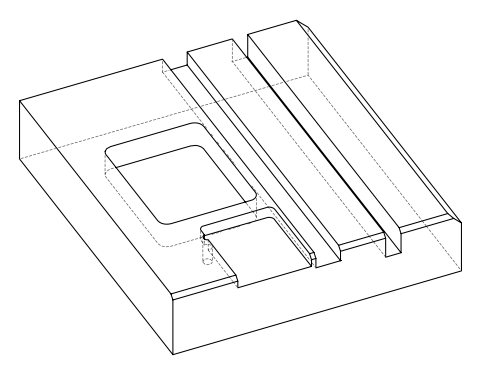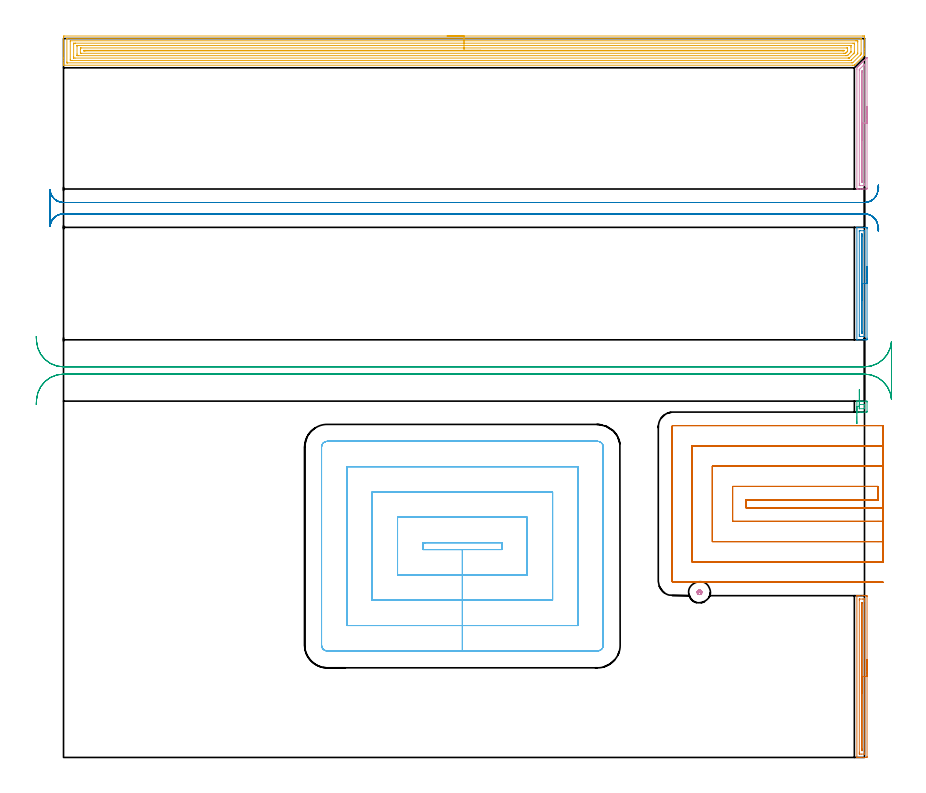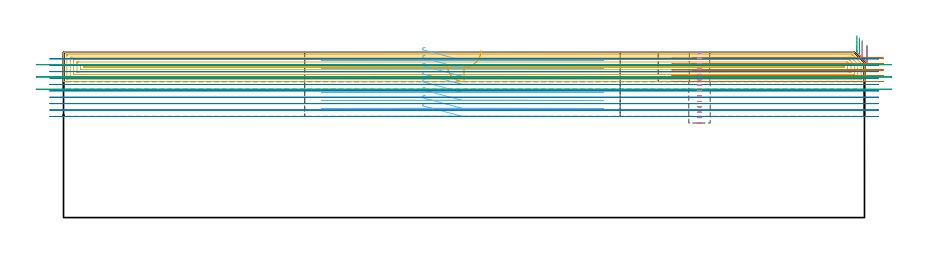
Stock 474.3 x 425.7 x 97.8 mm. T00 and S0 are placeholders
(PLAN: 10 operations, 4 tool changes, 106.5 min)
(1 AREA_MILL | FG_CHAMFER_SURFACE | UGT0205_001 | 2.45 min | 1793 mm3)
(2 AREA_MILL_1 | FG_CHAMFER_SURFACE_1 | UGT0205_001 | 1.75 min | 1345 mm3)
(3 AREA_MILL_2 | FG_CHAMFER_SURFACE_2 | UGT0205_001 | 0.31 min | 253 mm3)
(4 AREA_MILL_3 | FG_CHAMFER_SURFACE_3 | UGT0205_001 | 1.95 min | 1539 mm3)
(5 AREA_MILL_4 | FG_CHAMFER_SURFACE_4 | UGT0205_001 | 26.7 min | 70831 mm3)
(6 MILL_RECTANGULAR_POCKET | POCKET_RECTANGULAR_STRAIGHT | UGT0201_094 | Follow Part, ap 5, ae 75% | 29.24 min | 1014520 mm3)
(7 MILL_SLOT | SLOT_PARTIAL_RECTANGULAR | NXT0201_012 | Follow Part, ap 4, ae 75% | 16.18 min | 227556 mm3)
(8 MILL_RECTANGULAR_SLOT | SLOT_RECTANGULAR | NXT0201_012 | Follow Part, ap 4, ae 75% | 20.62 min | 407856 mm3)
(9 MILL_RECTANGULAR_SLOT_1 | SLOT_RECTANGULAR_1 | UGT0201_004 | Follow Part, ap 8, ae 75% | 6.56 min | 375421 mm3)
(10 MILL_BLIND_HOLE_FROM_SOLID_MATERIAL | STEP1POCKET | NXT0201_010 | Spiral | 0.73 min | 3680 mm3)
(TOOL UGT0205_001 | Chamfer Mill 20 x 3 x 45 deg. | D20 FL50 Z2)
(TOOL UGT0201_094 | End mill 20 mm | D20 FL38 Z4)
(TOOL NXT0201_012 | ENDMILL 16mm [2P460-1600-NA 1630] | D16 FL38 Z6)
(TOOL UGT0201_004 | End Mill 32 mm | D32 FL53 Z6)
(TOOL NXT0201_010 | ENDMILL 10mm [2P460-1000-NA 1630] | D10 FL30 Z6)
(OP 1 AREA_MILL)
G17 G21 G94 G90
T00 M6
G54
G17 G0 G90 X475.8 Y57.9 S1061 M3
G43 Z107.8 H0
Z101.8
G94 G1 Y57.862 Z100.928 F250.
Y57.748 Z100.064
Y57.559 Z99.212
Y57.297 Z98.38
Y56.963 Z97.574
Y56.56 Z96.8
Y56.091 Z96.064
Y55.56 Z95.372
Y54.971 Z94.729
Y54.328 Z94.14
Y53.636 Z93.608
Y52.9 Z93.14
Y52.126 Z92.737
Y51.32 Z92.403
Y50.488 Z92.141
Y49.636 Z91.952
Y48.772 Z91.838
Y47.9 Z91.8
X475.799 Y0.604 Z91.801
X475.796 Y0.228
X475.792 Y0.01 Z91.804
X475.427 Y0. Z92.169
X473.676 Z93.919
X472.235 Z95.362
X471.048 Z96.546
X470.064 Z97.535
X469.93 Y0.002 Z97.662
X469.802 Y0.01 Z97.788
X469.8 Y0.158 Z97.8
Y95.642
X469.802 Y95.79 Z97.788
X469.93 Y95.798 Z97.662
X470.064 Y95.8 Z97.535
X470.428 Z97.172
X471.048 Z96.546
X473.11 Z94.487
X473.676 Z93.919
X474.269 Z93.327
X474.552 Z93.044
X475.145 Z92.451
X475.427 Y95.797 Z92.169
X475.792 Y95.79 Z91.804
X475.797 Y95.572 Z91.801
X475.8 Y95.196 Z91.8
Y47.9
X474.386 Z93.214
Y2.558
X474.385 Y2.389 Z93.215
X474.381 Y2.029 Z93.219
X474.379 Y2.014 Z93.221
X474.354 Y2.009 Z93.246
X474.287 Y2.003 Z93.313
X474.185 Y2.001 Z93.415
X474.058 Y2. Z93.542
X472.306 Z95.294
X471.43 Z96.17
X471.273 Y2.002 Z96.327
X471.245 Y2.005 Z96.355
X471.221 Y2.01 Z96.379
X471.219 Y2.045 Z96.381
X471.215 Y2.219 Z96.385
X471.214 Y2.389 Z96.386
Y3.112
Y93.242
X471.215 Y93.411 Z96.385
X471.219 Y93.771 Z96.381
X471.221 Y93.786 Z96.379
X471.246 Y93.791 Z96.354
X471.313 Y93.797 Z96.287
X471.415 Y93.799 Z96.185
X471.542 Y93.8 Z96.058
X473.294 Z94.306
X474.17 Z93.43
X474.327 Y93.798 Z93.273
X474.355 Y93.795 Z93.245
X474.379 Y93.79 Z93.221
X474.381 Y93.755 Z93.219
X474.385 Y93.581 Z93.215
X474.386 Y93.411 Z93.214
Y92.688
Y47.9
X472.972 Z94.628
X472.971 Y4.892 Z94.629
X472.966 Y4.174 Z94.634
X472.964 Y4.007 Z94.636
X472.8 Z94.8
X472.636 Y4.01 Z94.964
X472.632 Y4.174 Z94.968
X472.629 Y4.348 Z94.971
Y90.908
X472.634 Y91.626 Z94.966
X472.636 Y91.793 Z94.964
X472.8 Z94.8
X472.964 Y91.79 Z94.636
X472.968 Y91.626 Z94.632
X472.971 Y91.452 Z94.629
X472.972 Y47.9 Z94.628
Y47.028 Z94.667
Y46.163 Z94.78
Y45.312 Z94.969
Y44.48 Z95.232
Y43.674 Z95.565
Y42.9 Z95.968
Y42.164 Z96.437
Y41.472 Z96.968
Y40.829 Z97.557
Y40.24 Z98.201
Y39.708 Z98.893
Y39.24 Z99.628
Y38.837 Z100.402
Y38.503 Z101.208
Y38.241 Z102.04
Y38.052 Z102.892
Y37.938 Z103.757
Y37.9 Z104.629
G0 Z107.8
M5
M2
(OP 2 AREA_MILL_1)
G17 G21 G94 G90
T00 M6
G54
G17 G0 G90 X475.8 Y290.6 S1061 M3
G43 Z107.8 H0
Z101.8
G94 G1 Y290.562 Z100.928 F250.
Y290.448 Z100.064
Y290.259 Z99.212
Y289.997 Z98.38
Y289.663 Z97.574
Y289.26 Z96.8
Y288.792 Z96.064
Y288.26 Z95.372
Y287.671 Z94.729
Y287.028 Z94.14
Y286.336 Z93.608
Y285.6 Z93.14
Y284.826 Z92.737
Y284.02 Z92.403
Y283.188 Z92.141
Y282.337 Z91.952
Y281.472 Z91.838
Y280.6 Z91.8
Y248.325
X475.799 Y247.816 Z91.801
X475.794 Y247.445 Z91.802
X475.79 Y247.31 Z91.805
X475.427 Y247.3 Z92.167
X475.062 Z92.533
X474.552 Z93.042
X473.82 Z93.778
X473.676 Z93.922
X470.173 Z97.426
X469.92 Y247.302 Z97.678
X469.803 Y247.31 Z97.79
X469.8 Y247.373 Z97.8
Y313.827
X469.804 Y313.89 Z97.79
X469.922 Y313.9 Z97.676
X473.82 Z93.778
X474.552 Z93.042
X475.062 Z92.533
X475.427 Y313.896 Z92.167
X475.79 Y313.89 Z91.805
X475.794 Y313.755 Z91.802
X475.799 Y313.384 Z91.801
X475.8 Y313.007 Z91.8
Y280.6
X474.386 Z93.214
X474.385 Y249.756 Z93.215
X474.384 Y249.588 Z93.216
X474.382 Y249.409 Z93.218
X474.379 Y249.322 Z93.221
X474.373 Y249.31 Z93.227
X474.326 Y249.306 Z93.274
X474.245 Y249.303 Z93.355
X473.96 Y249.3 Z93.64
X471.924 Z95.676
X471.331 Y249.303 Z96.269
X471.254 Y249.309 Z96.346
X471.221 Y249.313 Z96.379
X471.218 Y249.417 Z96.382
X471.216 Y249.588 Z96.384
X471.214 Y250.306 Z96.386
Y250.474
X471.215 Y311.444 Z96.385
X471.216 Y311.612 Z96.384
X471.218 Y311.791 Z96.382
X471.221 Y311.878 Z96.379
X471.227 Y311.89 Z96.373
X471.274 Y311.894 Z96.326
X471.355 Y311.897 Z96.245
X471.64 Y311.9 Z95.96
X473.676 Z93.924
X474.269 Y311.897 Z93.331
X474.346 Y311.891 Z93.254
X474.379 Y311.887 Z93.221
X474.382 Y311.783 Z93.218
X474.384 Y311.612 Z93.216
X474.386 Y310.894 Z93.214
Y310.726
Y280.6
X472.972 Z94.628
X472.971 Y252.073 Z94.629
X472.966 Y251.36 Z94.634
X472.965 Y251.322 Z94.635
X472.955 Y251.31 Z94.645
X472.919 Y251.305 Z94.681
X472.859 Y251.301 Z94.741
X472.8 Z94.8
X472.741 Y251.304 Z94.859
X472.635 Y251.312 Z94.965
X472.633 Y251.36 Z94.967
X472.63 Y251.532 Z94.97
X472.629 Y252.246 Z94.971
X472.628 Y252.42 Z94.972
X472.629 Y309.127 Z94.971
X472.634 Y309.84 Z94.966
X472.635 Y309.878 Z94.965
X472.645 Y309.89 Z94.955
X472.681 Y309.895 Z94.919
X472.741 Y309.899 Z94.859
X472.8 Z94.8
X472.859 Y309.896 Z94.741
X472.965 Y309.888 Z94.635
X472.967 Y309.84 Z94.633
X472.97 Y309.668 Z94.63
X472.971 Y308.954 Z94.629
X472.972 Y308.78 Z94.628
Y280.6
Y279.728 Z94.667
Y278.864 Z94.78
Y278.012 Z94.969
Y277.18 Z95.232
Y276.374 Z95.565
Y275.6 Z95.968
Y274.864 Z96.437
Y274.172 Z96.968
Y273.529 Z97.557
Y272.94 Z98.201
Y272.409 Z98.893
Y271.94 Z99.628
Y271.537 Z100.402
Y271.203 Z101.208
Y270.941 Z102.04
Y270.752 Z102.892
Y270.638 Z103.757
Y270.6 Z104.628
G0 Z107.8
M5
M2
(OP 3 AREA_MILL_2)
G17 G21 G94 G90
T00 M6
G54
G17 G0 G90 X469.8 Y197.75 S1061 M3
G43 Z107.8 H0
G94 G1 Y197.788 Z106.928 F250.
Y197.902 Z106.063
Y198.091 Z105.212
Y198.353 Z104.38
Y198.687 Z103.574
Y199.09 Z102.8
Y199.558 Z102.064
Y200.09 Z101.372
Y200.679 Z100.729
Y201.322 Z100.139
Y202.014 Z99.608
Y202.75 Z99.14
Y203.524 Z98.737
Y204.33 Z98.403
Y205.162 Z98.141
Y206.014 Z97.952
Y206.878 Z97.838
Y207.75 Z97.8
Y210.867
X469.802 Y210.99 Z97.789
X469.909 Y210.998 Z97.683
X470.023 Y211. Z97.576
X470.696 Z96.903
X471.4 Z96.199
X471.924 Z95.672
X472.186 Z95.411
X472.8 Z94.797
X473.062 Z94.535
X473.676 Z93.918
X475.12 Z92.475
X475.427 Y210.996 Z92.168
X475.792 Y210.99 Z91.804
X475.796 Y210.796 Z91.801
X475.799 Y210.422
Y205.078
X475.796 Y204.704
X475.791 Y204.51 Z91.804
X475.427 Y204.5 Z92.168
X473.676 Z93.918
X473.062 Z94.536
X472.8 Z94.797
X472.186 Z95.411
X471.924 Z95.672
X471.4 Z96.199
X470.023 Z97.576
X469.909 Y204.502 Z97.683
X469.803 Y204.51 Z97.788
X469.8 Y204.633 Z97.8
Y207.75
X471.214 Z96.386
X471.215 Y208.471 Z96.385
X471.217 Y208.641 Z96.383
X471.224 Y208.99 Z96.376
X471.572 Y208.998 Z96.028
X474.198 Y209. Z93.402
X474.331 Y208.999 Z93.269
X474.353 Y208.996 Z93.247
X474.372 Y208.991 Z93.228
X474.379 Y208.968 Z93.221
X474.384 Y208.811 Z93.216
X474.385 Y208.641 Z93.215
Y207.029
X474.383 Y206.859 Z93.217
X474.376 Y206.51 Z93.224
X474.027 Y206.502 Z93.573
X471.402 Y206.5 Z96.198
X471.269 Y206.501 Z96.331
X471.247 Y206.504 Z96.353
X471.228 Y206.509 Z96.372
X471.221 Y206.532 Z96.379
X471.216 Y206.689 Z96.384
X471.215 Y206.859 Z96.385
X471.214 Y207.581 Z96.386
Y207.75
Y208.622 Z96.424
Y209.487 Z96.537
X471.215 Y210.338 Z96.726
Y211.17 Z96.988
Y211.976 Z97.322
Y212.75 Z97.725
Y213.486 Z98.193
Y214.178 Z98.724
Y214.821 Z99.314
Y215.411 Z99.957
Y215.942 Z100.649
Y216.411 Z101.385
Y216.814 Z102.158
Y217.148 Z102.964
X471.216 Y217.41 Z103.796
Y217.599 Z104.648
Y217.713 Z105.513
Y217.751 Z106.384
G0 Z107.8
M5
M2
(OP 4 AREA_MILL_3)
G17 G21 G94 G90
T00 M6
G54
G17 G0 G90 X475.8 Y385.5 S1061 M3
G43 Z107.8 H0
Z101.8
G94 G1 Y385.462 Z100.928 F250.
Y385.348 Z100.064
Y385.159 Z99.212
Y384.897 Z98.38
Y384.563 Z97.574
Y384.16 Z96.8
Y383.692 Z96.064
Y383.16 Z95.372
Y382.571 Z94.729
Y381.928 Z94.14
Y381.236 Z93.608
Y380.5 Z93.14
Y379.726 Z92.737
Y378.92 Z92.403
Y378.088 Z92.141
Y377.236 Z91.952
Y376.372 Z91.838
Y375.5 Z91.8
X475.799 Y337.186 Z91.801
X475.796 Y336.81
X475.792 Y336.61 Z91.804
X475.427 Y336.6 Z92.168
X473.676 Z93.918
X473.075 Z94.522
X472.8 Z94.797
X472.199 Z95.397
X471.924 Z95.672
X471.374 Z96.226
X470.723 Z96.876
X470.43 Z97.169
X470.034 Z97.565
X469.915 Y336.602 Z97.677
X469.802 Y336.61 Z97.788
X469.8 Y336.74 Z97.8
Y407.577
X469.806 Y408.401 Z97.792
X469.869 Y408.468 Z97.729
X470.173 Y408.775 Z97.423
X470.313 Y408.914 Z97.285
X470.468 Y409.069 Z97.13
X470.61 Y409.213 Z96.985
X470.758 Y409.359 Z96.84
X470.898 Y409.499 Z96.699
X471.048 Y409.651 Z96.547
X471.204 Y409.805 Z96.394
X471.329 Y409.93 Z96.269
X471.486 Y410.089 Z96.109
X471.996 Y410.596 Z95.604
X472.243 Y410.844 Z95.355
X472.362 Y410.964 Z95.234
X472.693 Y411.293 Z94.907
X472.919 Y411.519 Z94.681
X473.134 Y411.735 Z94.464
X473.238 Y411.84 Z94.358
X473.676 Y412.276 Z93.923
X474.114 Y412.716 Z93.482
X474.323 Y412.923 Z93.276
X474.359 Y412.959 Z93.241
X474.99 Y413.591 Z92.607
X475.192 Y413.792 Z92.408
X475.214 Y413.814 Z92.386
X475.687 Y414.288 Z91.912
X475.794 Y414.382 Z91.805
X475.796 Y414.361 Z91.804
X475.8 Y414.176 Z91.8
Y375.5
X474.386 Z93.214
Y339.859
X474.385 Y339.137 Z93.215
X474.383 Y338.968 Z93.217
X474.379 Y338.616 Z93.221
X474.032 Y338.605 Z93.568
X473.676 Y338.602 Z93.924
X473.161 Y338.6 Z94.439
X471.924 Z95.676
X471.409 Z96.191
X471.27 Y338.603 Z96.33
X471.247 Y338.605 Z96.353
X471.227 Y338.609 Z96.373
X471.221 Y338.636 Z96.379
X471.217 Y338.796 Z96.383
X471.215 Y338.968 Z96.385
X471.214 Y339.69 Z96.386
X471.215 Y407.047 Z96.385
X471.216 Y407.228 Z96.384
X471.219 Y407.318 Z96.381
X471.221 Y407.358 Z96.379
X471.241 Y407.381 Z96.359
X471.429 Y407.577 Z96.171
X473.676 Y409.826 Z93.924
X474.1 Y410.25 Z93.5
X474.188 Y410.336 Z93.412
X474.332 Y410.474 Z93.268
X474.374 Y410.512 Z93.226
X474.379 Y410.426 Z93.221
X474.383 Y410.25 Z93.217
X474.385 Y410.064 Z93.215
X474.386 Y375.5 Z93.214
X472.972 Z94.628
X472.971 Y341.466 Z94.629
X472.97 Y340.75 Z94.63
X472.969 Y340.663 Z94.631
X472.965 Y340.621 Z94.635
X472.963 Y340.61 Z94.637
X472.943 Y340.605 Z94.657
X472.8 Y340.603 Z94.8
X472.653 Y340.607 Z94.947
X472.638 Y340.61 Z94.962
X472.635 Y340.617 Z94.965
X472.631 Y340.645 Z94.969
X472.629 Y340.692 Z94.971
Y340.75
Y405.969
X472.632 Y406.144 Z94.968
X472.636 Y406.26 Z94.964
X472.641 Y406.33 Z94.959
X472.664 Y406.355 Z94.936
X472.8 Y406.493 Z94.8
X472.898 Y406.587 Z94.702
X472.965 Y406.552 Z94.635
X472.967 Y406.517 Z94.633
X472.971 Y405.795 Z94.629
Y405.621
X472.972 Y375.5 Z94.628
Y374.628 Z94.667
Y373.764 Z94.78
Y372.912 Z94.969
Y372.08 Z95.232
Y371.274 Z95.565
Y370.5 Z95.968
Y369.764 Z96.437
Y369.072 Z96.968
Y368.429 Z97.557
Y367.84 Z98.201
Y367.309 Z98.893
Y366.84 Z99.628
Y366.437 Z100.402
Y366.103 Z101.208
Y365.841 Z102.04
Y365.652 Z102.892
Y365.538 Z103.757
Y365.5 Z104.628
G0 Z107.8
M5
M2
(OP 5 AREA_MILL_4)
G17 G21 G94 G90
T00 M6
G54
G17 G0 G90 X227.15 Y427.2 S1061 M3
G43 Z107.8 H0
Z90.5
G94 G1 X227.188 Z89.628 F250.
X227.302 Z88.763
X227.491 Z87.912
X227.753 Z87.08
X228.087 Z86.274
X228.49 Z85.5
X228.958 Z84.764
X229.49 Z84.072
X230.079 Z83.429
X230.722 Z82.84
X231.414 Z82.308
X232.15 Z81.84
X232.924 Z81.437
X233.73 Z81.103
X234.562 Z80.841
X235.414 Z80.652
X236.278 Z80.538
X237.15 Z80.5
X473.056
X473.67 Y427.199 Z80.501
X474.277 Y427.194 Z80.504
X474.293 Y427.192 Z80.506
X474.297 Y426.587 Z81.111
X474.3 Y425.958 Z81.74
Y419.443 Z88.252
Y418.023 Z89.674
X474.299 Y416.235 Z91.459
X474.29 Y415.898 Z91.801
X474.266 Y415.871 Z91.828
X474.117 Y415.717 Z91.982
X468.467 Y410.067 Z97.633
X468.305 Y409.906 Z97.794
X468.3 Y409.905 Z97.795
X467.41 Y409.9 Z97.8
X0.183
X0.01 Y409.903 Z97.788
X0.004 Y409.936 Z97.756
X0.002 Y409.967 Z97.724
X0. Y410.402 Z97.298
Y410.675 Z97.025
Y411.406 Z96.289
Y412.665 Z95.032
Y414.085 Z93.611
Y426.587 Z81.111
X0.002 Y426.853 Z80.845
X0.01 Y427.192 Z80.506
X0.349 Y427.199 Z80.499
X237.15 Y427.2 Z80.5
Y425.786 Z81.914
X471.881
X471.973 Y425.785 Z81.915
X472.157 Y425.782 Z81.918
X472.276 Y425.779 Z81.921
X472.291 Y425.768 Z81.932
X472.293 Y425.753 Z81.947
X472.296 Y425.694 Z82.006
X472.3 Y425.276 Z82.424
X472.299 Y417.24 Z90.46
X472.296 Y416.764 Z90.936
X472.292 Y416.354 Z91.346
X471.881 Y415.931 Z91.769
X471.851 Y415.901 Z91.799
X467.383 Y411.434 Z96.266
X467.352 Y411.406 Z96.294
X467.247 Y411.321 Z96.379
X466.608 Y411.314 Z96.386
X2.419
X2.327 Y411.315 Z96.385
X2.143 Y411.318 Z96.382
X2.024 Y411.321 Z96.379
X2.009 Y411.332 Z96.368
X2.007 Y411.347 Z96.353
X2.004 Y411.406 Z96.294
X2. Y411.824 Z95.876
X2.001 Y425.694 Z82.006
X2.003 Y425.746 Z81.954
X2.006 Y425.771 Z81.929
X2.008 Y425.778 Z81.922
X2.051 Y425.78 Z81.92
X2.235 Y425.785 Z81.915
X2.327 Y425.786 Z81.914
X2.419
X237.15
Y424.372 Z83.328
X469.199 Y424.371 Z83.329
X469.63
X470.093 Y424.367 Z83.333
X470.246 Y424.365 Z83.335
X470.29 Y424.357 Z83.343
X470.294 Y424.252 Z83.448
X470.298 Y424.115 Z83.585
X470.299 Y423.908 Z83.792
X470.3 Y423.701 Z83.999
X470.299 Y417.107 Z90.593
X470.297 Y416.936 Z90.764
X470.293 Y416.85 Z90.85
X470.29 Y416.809 Z90.891
X470.254 Y416.764 Z90.936
X470.177 Y416.68 Z91.02
X470.093 Y416.593 Z91.107
X466.516 Y413.016 Z94.684
X466.271 Y412.78 Z94.92
X466.234 Y412.746 Z94.954
X466.192 Y412.735 Z94.965
X466.082 Y412.733 Z94.967
X465.622 Y412.73 Z94.97
X465.192 Y412.729 Z94.971
X464.728 Y412.728 Z94.972
X5.101 Y412.729 Z94.971
X4.67 Y412.73 Z94.97
X4.207 Y412.733 Z94.967
X4.054 Y412.735 Z94.965
X4.01 Y412.743 Z94.957
X4.006 Y412.848 Z94.852
X4.002 Y412.985 Z94.715
X4.001 Y413.192 Z94.508
X4. Y413.399 Z94.301
X4.001 Y423.908 Z83.792
X4.002 Y424.113 Z83.587
X4.01 Y424.321 Z83.379
X4.013 Y424.365 Z83.335
X4.034 Y424.367 Z83.333
X4.091 Y424.369 Z83.331
X4.207 Y424.371 Z83.329
X237.15 Y424.372 Z83.328
Y422.957 Z84.743
X467.468
X468.252 Y422.95 Z84.75
X468.29 Y422.948 Z84.752
X468.294 Y422.899 Z84.801
X468.297 Y422.789 Z84.911
X468.299 Y422.568 Z85.132
X468.3 Y422.127 Z85.573
Y417.662 Z90.038
X468.298 Y417.435 Z90.265
X468.294 Y417.324 Z90.376
X468.29 Y417.27 Z90.43
X468.267 Y417.228 Z90.472
X468.057 Y417.011 Z90.689
X467.815 Y416.764 Z90.936
X467.613 Y416.562 Z91.138
X465.622 Y414.57 Z93.13
X465.379 Y414.328 Z93.372
X465.284 Y414.235 Z93.465
X465.224 Y414.18 Z93.52
X465.192 Y414.152 Z93.548
X465.145 Y414.15 Z93.55
X464.728 Y414.143 Z93.557
X464.67
X6.832
X6.048 Y414.15 Z93.55
X6.01 Y414.152 Z93.548
X6.006 Y414.201 Z93.499
X6.003 Y414.311 Z93.389
X6.001 Y414.532 Z93.168
X6. Y414.973 Z92.727
X6.001 Y422.566 Z85.134
X6.003 Y422.788 Z84.912
X6.006 Y422.899 Z84.801
X6.01 Y422.948 Z84.752
X6.06 Y422.951 Z84.749
X6.89 Y422.957 Z84.743
X6.947
X237.15
Y421.543 Z86.157
X465.307
X465.622 Y421.542 Z86.158
X466.206 Y421.539 Z86.161
X466.268 Y421.536 Z86.164
X466.29 Y421.524 Z86.176
X466.296 Y421.448 Z86.252
X466.298 Y421.229 Z86.471
X466.3 Y420.552 Z87.148
X466.298 Y417.875 Z89.825
X466.294 Y417.765 Z89.935
X466.29 Y417.713 Z89.987
X466.248 Y417.657 Z90.043
X465.938 Y417.341 Z90.359
X465.622 Y417.02 Z90.68
X464.599 Y415.999 Z91.701
X464.467 Y415.871 Z91.829
X464.142 Y415.563 Z92.137
X463.833 Y415.561 Z92.139
X463.253 Y415.558 Z92.142
X8.993 Y415.557 Z92.143
X8.678 Y415.558 Z92.142
X8.094 Y415.561 Z92.139
X8.032 Y415.564 Z92.136
X8.01 Y415.576 Z92.124
X8.004 Y415.652 Z92.048
X8.002 Y415.871 Z91.829
X8. Y416.548 Z91.152
Y421.229 Z86.471
X8.002 Y421.398 Z86.302
X8.005 Y421.483 Z86.217
X8.01 Y421.524 Z86.176
X8.015 Y421.536 Z86.164
X8.05 Y421.537 Z86.163
X8.365 Y421.542 Z86.158
X8.678 Y421.543 Z86.157
X9.258
X237.15
Y420.129 Z87.571
X463.833
X464.042 Y420.128 Z87.572
X464.212 Y420.125 Z87.575
X464.289 Y420.122 Z87.578
X464.292 Y420.077 Z87.623
X464.299 Y419.872 Z87.828
Y418.55 Z89.15
X464.297 Y418.317 Z89.383
X464.292 Y418.201 Z89.499
X464.287 Y418.147 Z89.553
X464.264 Y418.12 Z89.58
X463.833 Y417.681 Z90.019
X463.809 Y417.657 Z90.043
X463.372 Y417.225 Z90.475
X463.222 Y417.081 Z90.619
X463.106 Y416.978 Z90.722
X462.939 Y416.975 Z90.725
X462.731 Y416.972 Z90.728
X462.045 Y416.971 Z90.729
X461.838
X10.467
X10.258 Y416.972 Z90.728
X10.088 Y416.975 Z90.725
X10.011 Y416.978 Z90.722
X10.008 Y417.023 Z90.677
X10.001 Y417.229 Z90.471
X10. Y419.443 Z88.257
X10.001 Y419.908 Z87.792
X10.007 Y420.064 Z87.636
X10.01 Y420.115 Z87.585
X10.039 Y420.122 Z87.578
X10.123 Y420.125 Z87.575
X10.467 Y420.128 Z87.572
X237.15 Y420.129 Z87.571
Y418.715 Z88.985
X461.151
X461.881 Y418.713 Z88.987
X462.045 Y418.711 Z88.989
X462.209 Y418.708 Z88.992
X462.29 Y418.697 Z89.003
Y418.635 Z89.065
X462.278 Y418.587 Z89.113
X462.246 Y418.55 Z89.15
X462.147 Y418.449 Z89.251
X462.109 Y418.415 Z89.285
X462.081 Y418.392 Z89.308
X461.151 Y418.386 Z89.314
X13.149 Y418.385 Z89.315
X12.419 Y418.387 Z89.313
X12.255 Y418.389 Z89.311
X12.091 Y418.392 Z89.308
X12.01 Y418.403 Z89.297
X12.006 Y418.465 Z89.235
X12.005 Y418.55 Z89.15
X12.008 Y418.677 Z89.023
X12.01 Y418.703 Z88.997
X12.037 Y418.708 Z88.992
X12.093 Y418.711 Z88.989
X12.255 Y418.713 Z88.987
X12.984 Y418.715 Z88.985
X237.15
X238.022 Z89.023
X238.886 Z89.137
X239.738 Z89.326
X240.57 Z89.588
X241.376 Z89.922
X242.15 Z90.325
X242.886 Z90.794
X243.578 Z91.325
X244.221 Z91.914
X244.81 Z92.557
X245.342 Z93.25
X245.81 Z93.985
X246.213 Z94.759
X246.547 Z95.565
X246.809 Z96.397
X246.998 Z97.249
X247.112 Z98.114
X247.15 Z98.985
G0 Z107.8
M5
M2
(OP 6 MILL_RECTANGULAR_POCKET)
G17 G21 G94 G90
T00 M6
G54
G17 G0 G90 X214.177 Y127.2 S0 M3
G43 Z107.8 H0
Z100.8
G94 G1 X212.8 Z100.431 F250.
Y123.1 Z99.332
X236.2 Z93.062
X259.6 F500.
Y127.2
X212.8
Y123.1
X236.2
Y108.1
X274.6
Y142.2
X197.8
Y108.1
X236.2
Y93.1
X289.6
Y157.2
X182.8
Y93.1
X236.2
Y78.1
X304.6
Y172.2
X167.8
Y78.1
X236.2
Y63.1
X316.2
G3 X319.6 Y66.5 R3.4
G1 Y183.8
G3 X316.2 Y187.2 R3.4
G1 X156.2
G3 X152.8 Y183.8 R3.4
G1 Y66.5
G3 X156.2 Y63.1 R3.4
G1 X236.2
X237.2
G0 X214.177 Y127.2 Z96.062
G1 X212.8 Z95.694 F250.
Y123.1 Z94.595
X236.2 Z88.325
X259.6 F500.
Y127.2
X212.8
Y123.1
X236.2
Y108.1
X274.6
Y142.2
X197.8
Y108.1
X236.2
Y93.1
X289.6
Y157.2
X182.8
Y93.1
X236.2
Y78.1
X304.6
Y172.2
X167.8
Y78.1
X236.2
Y63.1
X316.2
G3 X319.6 Y66.5 R3.4
G1 Y183.8
G3 X316.2 Y187.2 R3.4
G1 X156.2
G3 X152.8 Y183.8 R3.4
G1 Y66.5
G3 X156.2 Y63.1 R3.4
G1 X236.2
X237.2
G0 X214.177 Y127.2 Z91.325
G1 X212.8 Z90.956 F250.
Y123.1 Z89.857
X236.2 Z83.587
X259.6 F500.
Y127.2
X212.8
Y123.1
X236.2
Y108.1
X274.6
Y142.2
X197.8
Y108.1
X236.2
Y93.1
X289.6
Y157.2
X182.8
Y93.1
X236.2
Y78.1
X304.6
Y172.2
X167.8
Y78.1
X236.2
Y63.1
X316.2
G3 X319.6 Y66.5 R3.4
G1 Y183.8
G3 X316.2 Y187.2 R3.4
G1 X156.2
G3 X152.8 Y183.8 R3.4
G1 Y66.5
G3 X156.2 Y63.1 R3.4
G1 X236.2
X237.2
G0 X214.177 Y127.2 Z86.587
G1 X212.8 Z86.219 F250.
Y123.1 Z85.12
X236.2 Z78.85
X259.6 F500.
Y127.2
X212.8
Y123.1
X236.2
Y108.1
X274.6
Y142.2
X197.8
Y108.1
X236.2
Y93.1
X289.6
Y157.2
X182.8
Y93.1
X236.2
Y78.1
X304.6
Y172.2
X167.8
Y78.1
X236.2
Y63.1
X316.2
G3 X319.6 Y66.5 R3.4
G1 Y183.8
G3 X316.2 Y187.2 R3.4
G1 X156.2
G3 X152.8 Y183.8 R3.4
G1 Y66.5
G3 X156.2 Y63.1 R3.4
G1 X236.2
X237.2
G0 X214.177 Y127.2 Z81.85
G1 X212.8 Z81.481 F250.
Y123.1 Z80.382
X236.2 Z74.112
X259.6 F500.
Y127.2
X212.8
Y123.1
X236.2
Y108.1
X274.6
Y142.2
X197.8
Y108.1
X236.2
Y93.1
X289.6
Y157.2
X182.8
Y93.1
X236.2
Y78.1
X304.6
Y172.2
X167.8
Y78.1
X236.2
Y63.1
X316.2
G3 X319.6 Y66.5 R3.4
G1 Y183.8
G3 X316.2 Y187.2 R3.4
G1 X156.2
G3 X152.8 Y183.8 R3.4
G1 Y66.5
G3 X156.2 Y63.1 R3.4
G1 X236.2
X237.2
G0 X214.177 Y127.2 Z77.112
G1 X212.8 Z76.744 F250.
Y123.1 Z75.645
X236.2 Z69.375
X259.6 F500.
Y127.2
X212.8
Y123.1
X236.2
Y108.1
X274.6
Y142.2
X197.8
Y108.1
X236.2
Y93.1
X289.6
Y157.2
X182.8
Y93.1
X236.2
Y78.1
X304.6
Y172.2
X167.8
Y78.1
X236.2
Y63.1
X316.2
G3 X319.6 Y66.5 R3.4
G1 Y183.8
G3 X316.2 Y187.2 R3.4
G1 X156.2
G3 X152.8 Y183.8 R3.4
G1 Y66.5
G3 X156.2 Y63.1 R3.4
G1 X236.2
X237.2
G0 X214.177 Y127.2 Z72.375
G1 X212.8 Z72.006 F250.
Y123.1 Z70.908
X236.2 Z64.637
X259.6 F500.
Y127.2
X212.8
Y123.1
X236.2
Y108.1
X274.6
Y142.2
X197.8
Y108.1
X236.2
Y93.1
X289.6
Y157.2
X182.8
Y93.1
X236.2
Y78.1
X304.6
Y172.2
X167.8
Y78.1
X236.2
Y63.1
X316.2
G3 X319.6 Y66.5 R3.4
G1 Y183.8
G3 X316.2 Y187.2 R3.4
G1 X156.2
G3 X152.8 Y183.8 R3.4
G1 Y66.5
G3 X156.2 Y63.1 R3.4
G1 X236.2
X237.2
G0 X214.177 Y127.2 Z67.637
G1 X212.8 Z67.269 F250.
Y123.1 Z66.17
X236.2 Z59.9
X259.6 F500.
Y127.2
X212.8
Y123.1
X236.2
Y108.1
X274.6
Y142.2
X197.8
Y108.1
X236.2
Y93.1
X289.6
Y157.2
X182.8
Y93.1
X236.2
Y78.1
X304.6
Y172.2
X167.8
Y78.1
X236.2
Y63.1
X316.2
G3 X319.6 Y66.5 R3.4
G1 Y183.8
G3 X316.2 Y187.2 R3.4
G1 X156.2
G3 X152.8 Y183.8 R3.4
G1 Y66.5
G3 X156.2 Y63.1 R3.4
G1 X236.2
X237.2
G0 Z107.8
M5
M2
(OP 7 MILL_SLOT)
G17 G21 G94 G90
T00 M6
G54
G17 G0 G90 X485.3 Y147.8 S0 M3
G43 Z107.8 H1
Z94.36
G94 G1 X482.3 F250.
X404.2 F500.
Y152.5
X482.3
Y160.5
X396.2
Y139.8
X482.3
X485.3 F250.
Y172.5
X482.3
X384.2 F500.
Y127.8
X482.3
X485.3 F250.
Y184.5
X482.3
X372.2 F500.
Y115.8
X482.3
X485.3 F250.
Y196.5
X482.3
X361. F500.
G3 X360.2 Y195.7 R0.8
G1 Y104.6
G3 X361. Y103.8 R0.8
G1 X482.3
X485.3 F250.
G0 Y147.8 Z90.92
G1 X482.3
X404.2 F500.
Y152.5
X482.3
Y160.5
X396.2
Y139.8
X482.3
X485.3 F250.
Y172.5
X482.3
X384.2 F500.
Y127.8
X482.3
X485.3 F250.
Y184.5
X482.3
X372.2 F500.
Y115.8
X482.3
X485.3 F250.
Y196.5
X482.3
X361. F500.
G3 X360.2 Y195.7 R0.8
G1 Y104.6
G3 X361. Y103.8 R0.8
G1 X482.3
X485.3 F250.
G0 Y147.8 Z87.48
G1 X482.3
X404.2 F500.
Y152.5
X482.3
Y160.5
X396.2
Y139.8
X482.3
X485.3 F250.
Y172.5
X482.3
X384.2 F500.
Y127.8
X482.3
X485.3 F250.
Y184.5
X482.3
X372.2 F500.
Y115.8
X482.3
X485.3 F250.
Y196.5
X482.3
X361. F500.
G3 X360.2 Y195.7 R0.8
G1 Y104.6
G3 X361. Y103.8 R0.8
G1 X482.3
X485.3 F250.
G0 Y147.8 Z84.04
G1 X482.3
X404.2 F500.
Y152.5
X482.3
Y160.5
X396.2
Y139.8
X482.3
X485.3 F250.
Y172.5
X482.3
X384.2 F500.
Y127.8
X482.3
X485.3 F250.
Y184.5
X482.3
X372.2 F500.
Y115.8
X482.3
X485.3 F250.
Y196.5
X482.3
X361. F500.
G3 X360.2 Y195.7 R0.8
G1 Y104.6
G3 X361. Y103.8 R0.8
G1 X482.3
X485.3 F250.
G0 Y147.8 Z80.6
G1 X482.3
X404.2 F500.
Y152.5
X482.3
Y160.5
X396.2
Y139.8
X482.3
X485.3 F250.
Y172.5
X482.3
X384.2 F500.
Y127.8
X482.3
X485.3 F250.
Y184.5
X482.3
X372.2 F500.
Y115.8
X482.3
X485.3 F250.
Y196.5
X482.3
X361. F500.
G3 X360.2 Y195.7 R0.8
G1 Y104.6
G3 X361. Y103.8 R0.8
G1 X482.3
X485.3 F250.
G0 Z107.8
M5
M2
(OP 8 MILL_RECTANGULAR_SLOT)
G17 G21 G94 G90
T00 M6
G54
G17 G0 G90 X482.773 Y337.697 S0 M3
G43 Z107.8 H1
Z94.01
G94 G1 X482.089 Y334.776 F250.
G2 X474.3 Y328.6 R8. F500.
G1 X0.
G2 X-7.97 Y335.908 R8.
G1 X-8.
Y314.592
X-7.97
G2 X0. Y321.9 R8.
G1 X474.3
G2 X482.089 Y315.724 R8.
G1 X482.773 Y312.803 F250.
G0 X482.53 Y338.896 Z90.22
G1 X482.27 Y335.908
G2 X474.3 Y328.6 R8. F500.
G1 X0.
G2 X-7.97 Y335.908 R8.
G1 X-8.
Y314.592
X-7.97
G2 X0. Y321.9 R8.
G1 X474.3
G2 X482.27 Y314.592 R8.
G1 X482.53 Y311.604 F250.
G0 Y338.896 Z86.43
G1 X482.27 Y335.908
G2 X474.3 Y328.6 R8. F500.
G1 X0.
G2 X-7.97 Y335.908 R8.
G1 X-8.
Y314.592
X-7.97
G2 X0. Y321.9 R8.
G1 X474.3
G2 X482.27 Y314.592 R8.
G1 X482.53 Y311.604 F250.
G0 Y338.896 Z82.64
G1 X482.27 Y335.908
G2 X474.3 Y328.6 R8. F500.
G1 X0.
G2 X-7.97 Y335.908 R8.
G1 X-8.
Y314.592
X-7.97
G2 X0. Y321.9 R8.
G1 X474.3
G2 X482.27 Y314.592 R8.
G1 X482.53 Y311.604 F250.
G0 Y338.896 Z78.85
G1 X482.27 Y335.908
G2 X474.3 Y328.6 R8. F500.
G1 X0.
G2 X-7.97 Y335.908 R8.
G1 X-8.
Y314.592
X-7.97
G2 X0. Y321.9 R8.
G1 X474.3
G2 X482.27 Y314.592 R8.
G1 X482.53 Y311.604 F250.
G0 Y338.896 Z75.06
G1 X482.27 Y335.908
G2 X474.3 Y328.6 R8. F500.
G1 X0.
G2 X-7.97 Y335.908 R8.
G1 X-8.
Y314.592
X-7.97
G2 X0. Y321.9 R8.
G1 X474.3
G2 X482.27 Y314.592 R8.
G1 X482.53 Y311.604 F250.
G0 Y338.896 Z71.27
G1 X482.27 Y335.908
G2 X474.3 Y328.6 R8. F500.
G1 X0.
G2 X-7.97 Y335.908 R8.
G1 X-8.
Y314.592
X-7.97
G2 X0. Y321.9 R8.
G1 X474.3
G2 X482.27 Y314.592 R8.
G1 X482.53 Y311.604 F250.
G0 Y338.896 Z67.48
G1 X482.27 Y335.908
G2 X474.3 Y328.6 R8. F500.
G1 X0.
G2 X-7.97 Y335.908 R8.
G1 X-8.
Y314.592
X-7.97
G2 X0. Y321.9 R8.
G1 X474.3
G2 X482.27 Y314.592 R8.
G1 X482.53 Y311.604 F250.
G0 Y338.896 Z63.69
G1 X482.27 Y335.908
G2 X474.3 Y328.6 R8. F500.
G1 X0.
G2 X-7.97 Y335.908 R8.
G1 X-8.
Y314.592
X-7.97
G2 X0. Y321.9 R8.
G1 X474.3
G2 X482.27 Y314.592 R8.
G1 X482.53 Y311.604 F250.
G0 Y338.896 Z59.9
G1 X482.27 Y335.908
G2 X474.3 Y328.6 R8. F500.
G1 X0.
G2 X-7.97 Y335.908 R8.
G1 X-8.
Y314.592
X-7.97
G2 X0. Y321.9 R8.
G1 X474.3
G2 X482.27 Y314.592 R8.
G1 X482.53 Y311.604 F250.
G0 Z107.8
M5
M2
(OP 9 MILL_RECTANGULAR_SLOT_1)
G17 G21 G94 G90
T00 M6
G54
G17 G0 G90 X-16.154 Y208.985 S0 M3
G43 Z107.8 H0
Z90.533
G94 G1 X-15.97 Y211.979 F250.
G2 X0. Y227. R16. F500.
G1 X474.3
G2 X490.27 Y211.98 R16.
G1 X490.3
Y246.32
X490.27
G2 X474.3 Y231.3 R16.
G1 X0.
G2 X-15.97 Y246.321 R16.
G1 X-16.154 Y249.315 F250.
G0 Y208.985 Z83.267
G1 X-15.97 Y211.979
G2 X0. Y227. R16. F500.
G1 X474.3
G2 X490.27 Y211.98 R16.
G1 X490.3
Y246.32
X490.27
G2 X474.3 Y231.3 R16.
G1 X0.
G2 X-15.97 Y246.321 R16.
G1 X-16.154 Y249.315 F250.
G0 Y208.985 Z76.
G1 X-15.97 Y211.979
G2 X0. Y227. R16. F500.
G1 X474.3
G2 X490.27 Y211.98 R16.
G1 X490.3
Y246.32
X490.27
G2 X474.3 Y231.3 R16.
G1 X0.
G2 X-15.97 Y246.321 R16.
G1 X-16.154 Y249.315 F250.
G0 Z107.8
M5
M2
(OP 10 MILL_BLIND_HOLE_FROM_SOLID_MATERIAL)
G17 G21 G94 G90
T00 M6
G54
G17 G0 G90 X376.6 Y97.8 S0 M3
G43 Z107.8 H1
Z97.6
G94 G3 X377.233 Y98.517 R0.638 F250.
X376.431 Y99.139 R0.717
X375.261 Y97.631 R1.35
X376.431 Y99.139 R-1.35
X375.846 Y98.385 R0.675
X376.6 Y97.8 R0.675
G0 Z94.4
G3 X377.233 Y98.517 R0.638
X376.431 Y99.139 R0.717
X375.261 Y97.631 R1.35
X376.431 Y99.139 R-1.35
X375.846 Y98.385 R0.675
X376.6 Y97.8 R0.675
G0 Z91.2
G3 X377.233 Y98.517 R0.638
X376.431 Y99.139 R0.717
X375.261 Y97.631 R1.35
X376.431 Y99.139 R-1.35
X375.846 Y98.385 R0.675
X376.6 Y97.8 R0.675
G0 Z88.
G3 X377.233 Y98.517 R0.638
X376.431 Y99.139 R0.717
X375.261 Y97.631 R1.35
X376.431 Y99.139 R-1.35
X375.846 Y98.385 R0.675
X376.6 Y97.8 R0.675
G0 Z84.8
G3 X377.233 Y98.517 R0.638
X376.431 Y99.139 R0.717
X375.261 Y97.631 R1.35
X376.431 Y99.139 R-1.35
X375.846 Y98.385 R0.675
X376.6 Y97.8 R0.675
G0 Z81.6
G3 X377.233 Y98.517 R0.638
X376.431 Y99.139 R0.717
X375.261 Y97.631 R1.35
X376.431 Y99.139 R-1.35
X375.846 Y98.385 R0.675
X376.6 Y97.8 R0.675
G0 Z78.4
G3 X377.233 Y98.517 R0.638
X376.431 Y99.139 R0.717
X375.261 Y97.631 R1.35
X376.431 Y99.139 R-1.35
X375.846 Y98.385 R0.675
X376.6 Y97.8 R0.675
G0 Z75.2
G3 X377.233 Y98.517 R0.638
X376.431 Y99.139 R0.717
X375.261 Y97.631 R1.35
X376.431 Y99.139 R-1.35
X375.846 Y98.385 R0.675
X376.6 Y97.8 R0.675
G0 Z72.
G3 X377.233 Y98.517 R0.638
X376.431 Y99.139 R0.717
X375.261 Y97.631 R1.35
X376.431 Y99.139 R-1.35
X375.846 Y98.385 R0.675
X376.6 Y97.8 R0.675
G0 Z68.8
G3 X377.233 Y98.517 R0.638
X376.431 Y99.139 R0.717
X375.261 Y97.631 R1.35
X376.431 Y99.139 R-1.35
X375.846 Y98.385 R0.675
X376.6 Y97.8 R0.675
G0 Z65.6
G3 X377.233 Y98.517 R0.638
X376.431 Y99.139 R0.717
X375.261 Y97.631 R1.35
X376.431 Y99.139 R-1.35
X375.846 Y98.385 R0.675
X376.6 Y97.8 R0.675
G0 Z62.4
G3 X377.233 Y98.517 R0.638
X376.431 Y99.139 R0.717
X375.261 Y97.631 R1.35
X376.431 Y99.139 R-1.35
X375.846 Y98.385 R0.675
X376.6 Y97.8 R0.675
G0 Z59.2
G3 X377.233 Y98.517 R0.638
X376.431 Y99.139 R0.717
X375.261 Y97.631 R1.35
X376.431 Y99.139 R-1.35
X375.846 Y98.385 R0.675
X376.6 Y97.8 R0.675
G0 Z56.
G3 X377.233 Y98.517 R0.638
X376.431 Y99.139 R0.717
X375.261 Y97.631 R1.35
X376.431 Y99.139 R-1.35
X375.846 Y98.385 R0.675
X376.6 Y97.8 R0.675
G0 Z107.8
M5
M2
